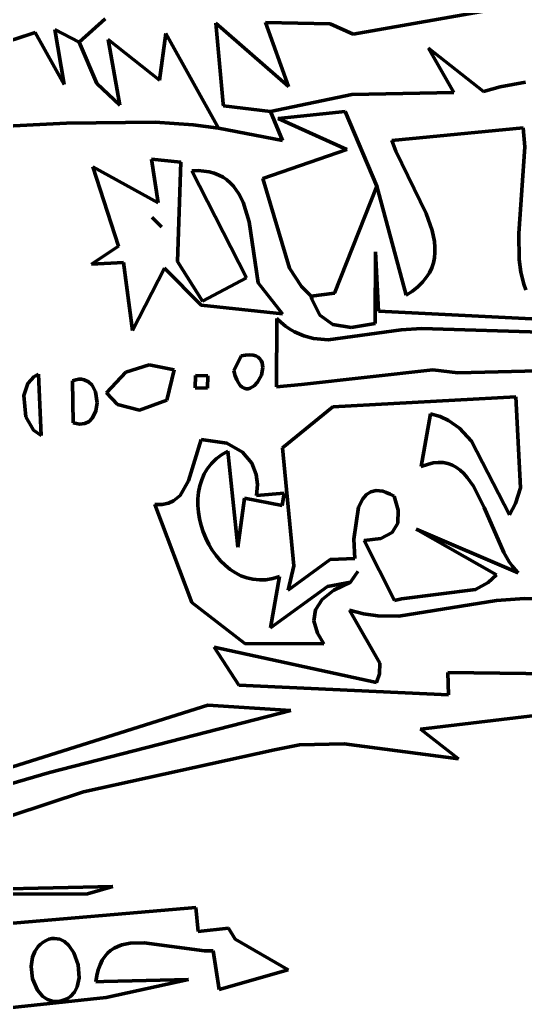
# Model space of a CAD drawing. Header units: millimetres. Extents: x 0 to 10.4, y 0 to 8.2.
# Drawn here: x 7.575 to 7.936, y 4.337 to 5.044 of the extents above; entities that cross this region are included whole.
import ezdxf

# ---------------------------------------------------------------- set-up
doc = ezdxf.new("R2010")
doc.units = ezdxf.units.MM
for name, color, linetype, lineweight in [('color#000000ff', 7, 'CONTINUOUS', 100), ('color#929292ff', 7, 'CONTINUOUS', 100), ('color#ffffffff', 7, 'CONTINUOUS', 100)]:
    doc.layers.add(name, color=color, linetype=linetype, lineweight=lineweight)

msp = doc.modelspace()

# ---------------------------------------------------------------- linework, layer by layer
at = {"layer": 'color#000000ff'}
for p, q in [((7.63608, 5.04495), (7.61754, 5.02831)), ((7.58632, 5.03517), (7.51159, 5.01068)), ((7.60695, 4.99799), (7.58632, 5.03517)), ((7.61754, 5.02831), (7.60027, 5.03735)), ((7.60027, 5.03735), (7.60695, 4.99799)), ((7.88504, 4.99221), (7.86697, 5.02402)), ((7.86697, 5.02402), (7.90611, 4.993)), ((7.91809, 4.99627), (7.93619, 4.99957)), ((7.75411, 4.97868), (7.81218, 4.99087)), ((7.81218, 4.99087), (7.88504, 4.99221)), ((7.90611, 4.993), (7.91809, 4.99627)), ((7.76273, 4.95808), (7.75411, 4.97868)), ((7.80743, 4.97866), (7.75961, 4.97366)), ((7.82997, 4.92548), (7.80743, 4.97866)), ((7.45475, 4.9627), (7.60858, 4.97042)), ((7.60858, 4.97042), (7.67187, 4.97116)), ((7.67187, 4.97116), (7.69898, 4.9692)), ((7.69898, 4.9692), (7.71705, 4.96685)), ((7.75961, 4.97366), (7.80864, 4.95157)), ((7.71705, 4.96685), (7.76273, 4.95808)), ((7.93445, 4.96713), (7.84086, 4.95807)), ((7.93572, 4.95362), (7.93445, 4.96713)), ((7.84086, 4.95807), (7.84362, 4.95048)), ((7.80864, 4.95157), (7.74875, 4.931)), ((7.84362, 4.95048), (7.86521, 4.90593)), ((7.93133, 4.89158), (7.93572, 4.95362)), ((7.69017, 4.94249), (7.66919, 4.94474)), ((7.66919, 4.94474), (7.67392, 4.91356)), ((7.68788, 4.87163), (7.69017, 4.94249)), ((7.62744, 4.93932), (7.64578, 4.88255)), ((7.67392, 4.91356), (7.62744, 4.93932)), ((7.70252, 4.93655), (7.69803, 4.93646)), ((7.69803, 4.93646), (7.737, 4.86011)), ((7.70667, 4.93627), (7.70252, 4.93655)), ((7.71052, 4.93563), (7.70667, 4.93627)), ((7.71406, 4.93466), (7.71052, 4.93563)), ((7.71732, 4.93337), (7.71406, 4.93466)), ((7.7203, 4.93178), (7.71732, 4.93337)), ((7.72302, 4.92992), (7.7203, 4.93178)), ((7.7255, 4.9278), (7.72302, 4.92992)), ((7.72775, 4.92543), (7.7255, 4.9278)), ((7.74875, 4.931), (7.76781, 4.86694)), ((7.7316, 4.92005), (7.72775, 4.92543)), ((7.7347, 4.91394), (7.7316, 4.92005)), ((7.85106, 4.84768), (7.82997, 4.92548)), ((7.73905, 4.90009), (7.7347, 4.91394)), ((7.86521, 4.90593), (7.8695, 4.89377)), ((7.66982, 4.90302), (7.67642, 4.89645)), ((7.6737, 4.89916), (7.66982, 4.90302)), ((7.67642, 4.89645), (7.6737, 4.89916)), ((7.74535, 4.85655), (7.73905, 4.90009)), ((7.8695, 4.89377), (7.87115, 4.88585)), ((7.93156, 4.87305), (7.93133, 4.89158)), ((7.87115, 4.88585), (7.87151, 4.88196)), ((7.64578, 4.88255), (7.62645, 4.86977)), ((7.82882, 4.82742), (7.829, 4.87853)), ((7.829, 4.87853), (7.83128, 4.83628)), ((7.87154, 4.87814), (7.87118, 4.87439)), ((7.87151, 4.88196), (7.87154, 4.87814)), ((7.62645, 4.86977), (7.64936, 4.87095)), ((7.64936, 4.87095), (7.65558, 4.82246)), ((7.70566, 4.8434), (7.68788, 4.87163)), ((7.87042, 4.87071), (7.86922, 4.86712)), ((7.87118, 4.87439), (7.87042, 4.87071)), ((7.93276, 4.86417), (7.93156, 4.87305)), ((7.65558, 4.82246), (7.67843, 4.86697)), ((7.67843, 4.86697), (7.70476, 4.84064)), ((7.76781, 4.86694), (7.77631, 4.8538)), ((7.86755, 4.86361), (7.86538, 4.8602)), ((7.86922, 4.86712), (7.86755, 4.86361)), ((7.93491, 4.85563), (7.93276, 4.86417)), ((7.737, 4.86011), (7.70566, 4.8434)), ((7.76277, 4.83438), (7.74535, 4.85655)), ((7.86267, 4.8569), (7.8594, 4.85371)), ((7.86538, 4.8602), (7.86267, 4.8569)), ((7.9364, 4.85151), (7.93491, 4.85563)), ((7.77631, 4.8538), (7.78321, 4.84691)), ((7.85554, 4.85063), (7.85106, 4.84768)), ((7.8594, 4.85371), (7.85554, 4.85063)), ((7.78321, 4.84691), (7.7837, 4.84489)), ((7.7837, 4.84489), (7.78927, 4.83345)), ((7.70476, 4.84064), (7.76277, 4.83438)), ((7.83128, 4.83628), (8.03572, 4.82606)), ((7.75878, 4.83107), (7.75839, 4.78233)), ((7.76181, 4.82814), (7.75878, 4.83107)), ((7.76491, 4.82558), (7.76181, 4.82814)), ((7.78927, 4.83345), (7.79865, 4.82672)), ((7.81183, 4.82471), (7.82882, 4.82742)), ((7.76808, 4.82337), (7.76491, 4.82558)), ((7.77131, 4.82147), (7.76808, 4.82337)), ((7.77794, 4.81858), (7.77131, 4.82147)), ((7.84733, 4.82298), (7.79538, 4.8157)), ((7.79865, 4.82672), (7.81183, 4.82471)), ((7.86201, 4.824), (7.84733, 4.82298)), ((7.98884, 4.81987), (7.86201, 4.824)), ((7.78479, 4.81676), (7.77794, 4.81858)), ((7.79538, 4.8157), (7.78479, 4.81676)), ((7.73316, 4.80442), (7.72801, 4.79372)), ((7.73643, 4.80497), (7.73316, 4.80442)), ((7.73927, 4.80511), (7.73643, 4.80497)), ((7.74169, 4.80487), (7.73927, 4.80511)), ((7.74372, 4.80431), (7.74169, 4.80487)), ((7.74537, 4.80345), (7.74372, 4.80431)), ((7.74666, 4.80234), (7.74537, 4.80345)), ((7.74763, 4.80101), (7.74666, 4.80234)), ((7.74829, 4.7995), (7.74763, 4.80101)), ((7.74876, 4.7961), (7.74829, 4.7995)), ((7.65088, 4.79268), (7.6372, 4.77795)), ((7.66763, 4.79788), (7.65088, 4.79268)), ((7.68532, 4.79441), (7.66763, 4.79788)), ((7.68026, 4.77265), (7.68532, 4.79441)), ((7.72801, 4.79372), (7.72897, 4.79021)), ((7.74767, 4.7906), (7.74876, 4.7961)), ((7.77628, 4.78392), (7.86994, 4.79446)), ((7.86994, 4.79446), (7.88795, 4.79219)), ((7.88795, 4.79219), (7.99671, 4.79495)), ((7.58558, 4.78963), (7.58105, 4.78454)), ((7.58861, 4.79135), (7.58558, 4.78963)), ((7.5906, 4.74742), (7.58861, 4.79135)), ((7.61519, 4.78732), (7.61287, 4.7866)), ((7.61287, 4.7866), (7.6134, 4.75666)), ((7.61734, 4.78766), (7.61519, 4.78732)), ((7.61934, 4.78766), (7.61734, 4.78766)), ((7.62117, 4.78734), (7.61934, 4.78766)), ((7.62433, 4.78587), (7.62117, 4.78734)), ((7.62684, 4.78346), (7.62433, 4.78587)), ((7.70076, 4.79037), (7.70052, 4.78147)), ((7.70949, 4.79016), (7.70076, 4.79037)), ((7.70926, 4.78128), (7.70949, 4.79016)), ((7.72897, 4.79021), (7.73006, 4.78732)), ((7.73006, 4.78732), (7.73127, 4.78501)), ((7.73127, 4.78501), (7.73257, 4.78325)), ((7.74247, 4.78291), (7.74493, 4.78553)), ((7.74493, 4.78553), (7.74767, 4.7906)), ((7.58105, 4.78454), (7.57817, 4.77601)), ((7.62938, 4.77858), (7.62684, 4.78346)), ((7.63045, 4.77082), (7.62938, 4.77858)), ((7.6372, 4.77795), (7.64502, 4.76966)), ((7.70052, 4.78147), (7.70926, 4.78128)), ((7.73257, 4.78325), (7.73394, 4.78199)), ((7.73394, 4.78199), (7.73536, 4.78119)), ((7.73536, 4.78119), (7.73681, 4.78083)), ((7.73681, 4.78083), (7.73826, 4.78086)), ((7.73826, 4.78086), (7.73971, 4.78124)), ((7.73971, 4.78124), (7.74247, 4.78291)), ((7.75839, 4.78233), (7.77628, 4.78392)), ((7.57817, 4.77601), (7.57954, 4.76085)), ((7.62953, 4.76504), (7.63045, 4.77082)), ((7.66062, 4.76564), (7.68026, 4.77265)), ((7.92922, 4.77517), (7.79855, 4.76801)), ((7.93262, 4.71016), (7.92922, 4.77517)), ((7.62712, 4.76009), (7.62953, 4.76504)), ((7.64502, 4.76966), (7.66062, 4.76564)), ((7.79855, 4.76801), (7.7628, 4.73884)), ((7.57954, 4.76085), (7.58501, 4.75139)), ((7.6134, 4.75666), (7.6157, 4.75599)), ((7.62159, 4.75609), (7.62468, 4.75763)), ((7.62468, 4.75763), (7.62712, 4.76009)), ((7.8618, 4.72533), (7.86848, 4.76301)), ((7.86848, 4.76301), (7.87516, 4.76098)), ((7.87516, 4.76098), (7.88116, 4.75818)), ((7.88116, 4.75818), (7.88903, 4.75272)), ((7.58501, 4.75139), (7.5906, 4.74742)), ((7.6157, 4.75599), (7.61783, 4.7557)), ((7.61783, 4.7557), (7.61979, 4.75574)), ((7.61979, 4.75574), (7.62159, 4.75609)), ((7.88903, 4.75272), (7.89775, 4.74352)), ((7.70467, 4.74471), (7.69572, 4.71511)), ((7.7231, 4.742), (7.70467, 4.74471)), ((7.89775, 4.74352), (7.92474, 4.69099)), ((7.71922, 4.73384), (7.72363, 4.73636)), ((7.73429, 4.7357), (7.7231, 4.742)), ((7.72363, 4.73636), (7.73093, 4.66778)), ((7.74095, 4.72774), (7.73429, 4.7357)), ((7.7628, 4.73884), (7.77082, 4.65461)), ((7.71204, 4.72762), (7.71536, 4.73092)), ((7.71536, 4.73092), (7.71922, 4.73384)), ((7.87396, 4.72834), (7.87017, 4.72794)), ((7.87751, 4.72818), (7.87396, 4.72834)), ((7.88084, 4.72751), (7.87751, 4.72818)), ((7.70693, 4.72008), (7.70923, 4.72399)), ((7.70923, 4.72399), (7.71204, 4.72762)), ((7.74405, 4.71966), (7.74095, 4.72774)), ((7.86612, 4.72695), (7.8618, 4.72533)), ((7.87017, 4.72794), (7.86612, 4.72695)), ((7.88396, 4.72635), (7.88084, 4.72751)), ((7.88688, 4.72474), (7.88396, 4.72635)), ((7.88962, 4.72272), (7.88688, 4.72474)), ((7.89219, 4.72033), (7.88962, 4.72272)), ((7.69572, 4.71511), (7.6896, 4.70465)), ((7.70377, 4.71156), (7.70511, 4.71592)), ((7.70511, 4.71592), (7.70693, 4.72008)), ((7.74485, 4.71261), (7.74405, 4.71966)), ((7.89461, 4.7176), (7.89219, 4.72033)), ((7.89905, 4.71126), (7.89461, 4.7176)), ((7.70242, 4.70238), (7.70287, 4.70703)), ((7.70287, 4.70703), (7.70377, 4.71156)), ((7.74418, 4.70474), (7.74485, 4.71261)), ((7.82263, 4.70533), (7.82585, 4.70734)), ((7.82585, 4.70734), (7.8277, 4.70792)), ((7.8277, 4.70792), (7.82971, 4.70819)), ((7.82971, 4.70819), (7.8319, 4.70813)), ((7.8319, 4.70813), (7.83426, 4.70771)), ((7.83426, 4.70771), (7.83681, 4.70692)), ((7.83681, 4.70692), (7.83955, 4.70574)), ((7.90674, 4.69612), (7.89905, 4.71126)), ((7.9291, 4.69899), (7.93262, 4.71016)), ((7.68504, 4.70098), (7.68127, 4.69931)), ((7.6896, 4.70465), (7.68504, 4.70098)), ((7.70238, 4.69765), (7.70242, 4.70238)), ((7.73093, 4.66778), (7.73571, 4.7027)), ((7.73571, 4.7027), (7.76239, 4.69759)), ((7.76403, 4.70644), (7.74418, 4.70474)), ((7.76239, 4.69759), (7.76403, 4.70644)), ((7.81703, 4.69639), (7.82, 4.70234)), ((7.82, 4.70234), (7.82263, 4.70533)), ((7.83955, 4.70574), (7.84249, 4.70413)), ((7.84249, 4.70413), (7.84534, 4.69435)), ((7.67682, 4.69835), (7.67162, 4.69818)), ((7.67162, 4.69818), (7.698, 4.62825)), ((7.68127, 4.69931), (7.67682, 4.69835)), ((7.70276, 4.69288), (7.70238, 4.69765)), ((7.70352, 4.68811), (7.70276, 4.69288)), ((7.81366, 4.67349), (7.81703, 4.69639)), ((7.84534, 4.69435), (7.84516, 4.685)), ((7.92065, 4.66407), (7.90674, 4.69612)), ((7.92474, 4.69099), (7.9291, 4.69899)), ((7.70466, 4.68338), (7.70352, 4.68811)), ((7.70615, 4.67874), (7.70466, 4.68338)), ((7.70799, 4.67422), (7.70615, 4.67874)), ((7.84516, 4.685), (7.84105, 4.67826)), ((7.91536, 4.64806), (7.85805, 4.68078)), ((7.85805, 4.68078), (7.93104, 4.64952)), ((7.71016, 4.66986), (7.70799, 4.67422)), ((7.81429, 4.65986), (7.81366, 4.67349)), ((7.83302, 4.67412), (7.82106, 4.67259)), ((7.82106, 4.67259), (7.84275, 4.62981)), ((7.84105, 4.67826), (7.83302, 4.67412)), ((7.71263, 4.66571), (7.71016, 4.66986)), ((7.7154, 4.66181), (7.71263, 4.66571)), ((7.71845, 4.6582), (7.7154, 4.66181)), ((7.72175, 4.65492), (7.71845, 4.6582)), ((7.76686, 4.63721), (7.79683, 4.65912)), ((7.79683, 4.65912), (7.81429, 4.65986)), ((7.9245, 4.65739), (7.92065, 4.66407)), ((7.92657, 4.65444), (7.9245, 4.65739)), ((7.72531, 4.65201), (7.72175, 4.65492)), ((7.7291, 4.64951), (7.72531, 4.65201)), ((7.77082, 4.65461), (7.76686, 4.63721)), ((7.81646, 4.6505), (7.81131, 4.64289)), ((7.81324, 4.64574), (7.81646, 4.6505)), ((7.92874, 4.6518), (7.92657, 4.65444)), ((7.93104, 4.64952), (7.92874, 4.6518)), ((7.73309, 4.64747), (7.7291, 4.64951)), ((7.73729, 4.64592), (7.73309, 4.64747)), ((7.74167, 4.6449), (7.73729, 4.64592)), ((7.74622, 4.64447), (7.74167, 4.6449)), ((7.75091, 4.64465), (7.74622, 4.64447)), ((7.75574, 4.64548), (7.75091, 4.64465)), ((7.75413, 4.61019), (7.76069, 4.64702)), ((7.76069, 4.64702), (7.75574, 4.64548)), ((7.81131, 4.64289), (7.81324, 4.64574)), ((7.90941, 4.64262), (7.91536, 4.64806)), ((7.79476, 4.63974), (7.75413, 4.61019)), ((7.79094, 4.63054), (7.7993, 4.63709)), ((7.81131, 4.64289), (7.79476, 4.63974)), ((7.7993, 4.63709), (7.81131, 4.64289)), ((7.84772, 4.63091), (7.90038, 4.63773)), ((7.90038, 4.63773), (7.90941, 4.64262)), ((7.78622, 4.62324), (7.79094, 4.63054)), ((7.84275, 4.62981), (7.84772, 4.63091)), ((7.91538, 4.62969), (7.84574, 4.61868)), ((7.93539, 4.63126), (7.91538, 4.62969)), ((7.94545, 4.63094), (7.93539, 4.63126)), ((7.698, 4.62825), (7.73597, 4.59905)), ((7.78514, 4.61519), (7.78622, 4.62324)), ((7.82067, 4.6203), (7.81056, 4.62279)), ((7.81056, 4.62279), (7.81256, 4.61958)), ((7.7877, 4.60638), (7.78514, 4.61519)), ((7.81256, 4.61958), (7.8322, 4.58514)), ((7.83072, 4.61895), (7.82067, 4.6203)), ((7.84574, 4.61868), (7.83072, 4.61895)), ((7.79236, 4.5988), (7.7877, 4.60638)), ((7.82979, 4.57124), (7.71409, 4.59648)), ((7.71409, 4.59648), (7.73154, 4.56939)), ((7.73597, 4.59905), (7.79236, 4.5988)), ((7.8322, 4.58514), (7.83189, 4.57736)), ((7.83189, 4.57736), (7.82979, 4.57124)), ((7.88114, 4.56238), (7.88065, 4.57839)), ((7.88065, 4.57839), (8.02921, 4.57632)), ((7.73154, 4.56939), (7.88114, 4.56238)), ((7.70957, 4.55517), (7.5414, 4.50211)), ((7.76863, 4.55126), (7.70957, 4.55517)), ((7.98418, 4.55258), (7.86117, 4.53791)), ((7.59637, 4.50708), (7.76863, 4.55126)), ((7.86117, 4.53791), (7.88829, 4.5169)), ((7.75697, 4.52329), (7.62077, 4.49332)), ((7.77499, 4.52683), (7.75697, 4.52329)), ((7.80667, 4.52741), (7.77499, 4.52683)), ((7.88829, 4.5169), (7.80667, 4.52741)), ((7.54201, 4.49107), (7.59637, 4.50708)), ((7.62077, 4.49332), (7.56949, 4.4763)), ((7.52276, 4.42297), (7.64161, 4.42566)), ((7.64161, 4.42566), (7.62365, 4.4205)), ((7.62365, 4.4205), (7.53389, 4.42017)), ((7.54146, 4.39717), (7.7008, 4.41082)), ((7.7008, 4.41082), (7.70256, 4.39365)), ((7.70256, 4.39365), (7.7242, 4.39606)), ((7.7242, 4.39606), (7.72888, 4.38811)), ((7.5883, 4.38282), (7.5859, 4.37926)), ((7.58981, 4.38439), (7.5883, 4.38282)), ((7.59194, 4.38601), (7.58981, 4.38439)), ((7.59403, 4.38723), (7.59194, 4.38601)), ((7.59608, 4.38807), (7.59403, 4.38723)), ((7.59808, 4.38855), (7.59608, 4.38807)), ((7.60003, 4.3887), (7.59808, 4.38855)), ((7.60373, 4.38807), (7.60003, 4.3887)), ((7.60712, 4.38635), (7.60373, 4.38807)), ((7.61014, 4.38372), (7.60712, 4.38635)), ((7.61386, 4.37843), (7.61014, 4.38372)), ((7.64517, 4.38296), (7.64255, 4.38166)), ((7.64798, 4.38396), (7.64517, 4.38296)), ((7.65404, 4.38519), (7.64798, 4.38396)), ((7.66404, 4.38543), (7.65404, 4.38519)), ((7.70696, 4.37974), (7.66404, 4.38543)), ((7.72888, 4.38811), (7.76687, 4.36616)), ((7.5843, 4.37523), (7.5833, 4.36868)), ((7.5859, 4.37926), (7.5843, 4.37523)), ((7.61701, 4.36978), (7.61386, 4.37843)), ((7.63585, 4.37576), (7.63407, 4.37305)), ((7.63787, 4.37809), (7.63585, 4.37576)), ((7.6401, 4.38005), (7.63787, 4.37809)), ((7.64255, 4.38166), (7.6401, 4.38005)), ((7.71333, 4.3797), (7.70696, 4.37974)), ((7.71747, 4.35215), (7.71333, 4.3797)), ((7.5833, 4.36868), (7.58436, 4.35978)), ((7.61768, 4.36057), (7.61701, 4.36978)), ((7.63254, 4.36992), (7.63127, 4.36634)), ((7.63407, 4.37305), (7.63254, 4.36992)), ((7.61628, 4.35411), (7.61768, 4.36057)), ((7.63029, 4.36231), (7.62961, 4.35778)), ((7.63127, 4.36634), (7.63029, 4.36231)), ((7.76687, 4.36616), (7.71747, 4.35215)), ((7.58436, 4.35978), (7.58782, 4.35182)), ((7.61433, 4.35035), (7.61628, 4.35411)), ((7.62961, 4.35778), (7.63523, 4.35791)), ((7.63523, 4.35791), (7.69573, 4.35928)), ((7.69573, 4.35928), (7.637, 4.34661)), ((7.637, 4.34661), (7.55284, 4.33744)), ((7.58782, 4.35182), (7.59179, 4.3472)), ((7.59179, 4.3472), (7.59501, 4.34505)), ((7.60919, 4.34581), (7.61151, 4.34722)), ((7.61151, 4.34722), (7.61433, 4.35035)), ((7.59501, 4.34505), (7.59863, 4.34383)), ((7.59863, 4.34383), (7.60262, 4.34368)), ((7.60262, 4.34368), (7.60474, 4.34405)), ((7.60474, 4.34405), (7.60693, 4.34476)), ((7.60693, 4.34476), (7.60919, 4.34581))]:
    msp.add_line(p, q, dxfattribs=at)
at = {"layer": 'color#929292ff'}
for p, q in [((7.91744, 5.05232), (7.81307, 5.03401)), ((7.61754, 5.02831), (7.63608, 5.04495)), ((7.76697, 4.99659), (7.71506, 5.04175)), ((7.71506, 5.04175), (7.72051, 4.98428)), ((7.79682, 5.04134), (7.75061, 5.04218)), ((7.75061, 5.04218), (7.76697, 4.99659)), ((7.81307, 5.03401), (7.79682, 5.04134)), ((7.67948, 5.0345), (7.6749, 5.00114)), ((7.71705, 4.96685), (7.67948, 5.0345)), ((7.63028, 4.99877), (7.61754, 5.02831)), ((7.6749, 5.00114), (7.63843, 5.03022)), ((7.63843, 5.03022), (7.64656, 4.98322)), ((7.64656, 4.98322), (7.63028, 4.99877)), ((7.72051, 4.98428), (7.72066, 4.9827)), ((7.72066, 4.9827), (7.75411, 4.97868)), ((7.75411, 4.97868), (7.76273, 4.95808)), ((7.75961, 4.97366), (7.80743, 4.97866)), ((7.80743, 4.97866), (7.82997, 4.92548)), ((7.80864, 4.95157), (7.75961, 4.97366)), ((7.76273, 4.95808), (7.71705, 4.96685)), ((7.74875, 4.931), (7.80864, 4.95157)), ((7.76781, 4.86694), (7.74875, 4.931)), ((7.82997, 4.92548), (7.7998, 4.84901)), ((7.77631, 4.8538), (7.76781, 4.86694)), ((7.78321, 4.84691), (7.77631, 4.8538)), ((7.7998, 4.84901), (7.78321, 4.84691)), ((7.72801, 4.79372), (7.73316, 4.80442)), ((7.73316, 4.80442), (7.73643, 4.80497)), ((7.73643, 4.80497), (7.73927, 4.80511)), ((7.73927, 4.80511), (7.74169, 4.80487)), ((7.74169, 4.80487), (7.74372, 4.80431)), ((7.74372, 4.80431), (7.74537, 4.80345)), ((7.74537, 4.80345), (7.74666, 4.80234)), ((7.74666, 4.80234), (7.74763, 4.80101)), ((7.74763, 4.80101), (7.74829, 4.7995)), ((7.74829, 4.7995), (7.74876, 4.7961)), ((7.72897, 4.79021), (7.72801, 4.79372)), ((7.74876, 4.7961), (7.74767, 4.7906)), ((7.73006, 4.78732), (7.72897, 4.79021)), ((7.73127, 4.78501), (7.73006, 4.78732)), ((7.73257, 4.78325), (7.73127, 4.78501)), ((7.74493, 4.78553), (7.74247, 4.78291)), ((7.74767, 4.7906), (7.74493, 4.78553)), ((7.73394, 4.78199), (7.73257, 4.78325)), ((7.73536, 4.78119), (7.73394, 4.78199)), ((7.73681, 4.78083), (7.73536, 4.78119)), ((7.73826, 4.78086), (7.73681, 4.78083)), ((7.73971, 4.78124), (7.73826, 4.78086)), ((7.74247, 4.78291), (7.73971, 4.78124))]:
    msp.add_line(p, q, dxfattribs=at)
at = {"layer": 'color#ffffffff'}
for p, q in [((7.81307, 5.03401), (7.91744, 5.05232)), ((7.72051, 4.98428), (7.71506, 5.04175)), ((7.71506, 5.04175), (7.76697, 4.99659)), ((7.76697, 4.99659), (7.75061, 5.04218)), ((7.75061, 5.04218), (7.79682, 5.04134)), ((7.79682, 5.04134), (7.81307, 5.03401)), ((7.51159, 5.01068), (7.58632, 5.03517)), ((7.58632, 5.03517), (7.60695, 4.99799)), ((7.60695, 4.99799), (7.60027, 5.03735)), ((7.60027, 5.03735), (7.61754, 5.02831)), ((7.6749, 5.00114), (7.67948, 5.0345)), ((7.67948, 5.0345), (7.71705, 4.96685)), ((7.61754, 5.02831), (7.63028, 4.99877)), ((7.64656, 4.98322), (7.63843, 5.03022)), ((7.63843, 5.03022), (7.6749, 5.00114)), ((7.90611, 4.993), (7.86697, 5.02402)), ((7.86697, 5.02402), (7.88504, 4.99221)), ((7.63028, 4.99877), (7.64656, 4.98322)), ((7.93619, 4.99957), (7.91809, 4.99627)), ((7.81218, 4.99087), (7.75411, 4.97868)), ((7.88504, 4.99221), (7.81218, 4.99087)), ((7.91809, 4.99627), (7.90611, 4.993)), ((7.72066, 4.9827), (7.72051, 4.98428)), ((7.75411, 4.97868), (7.72066, 4.9827)), ((7.60858, 4.97042), (7.45475, 4.9627)), ((7.67187, 4.97116), (7.60858, 4.97042)), ((7.69898, 4.9692), (7.67187, 4.97116)), ((7.71705, 4.96685), (7.69898, 4.9692)), ((7.84086, 4.95807), (7.93445, 4.96713)), ((7.93445, 4.96713), (7.93572, 4.95362)), ((7.84362, 4.95048), (7.84086, 4.95807)), ((7.86521, 4.90593), (7.84362, 4.95048)), ((7.93572, 4.95362), (7.93133, 4.89158)), ((7.67392, 4.91356), (7.66919, 4.94474)), ((7.66919, 4.94474), (7.69017, 4.94249)), ((7.69017, 4.94249), (7.68788, 4.87163)), ((7.62744, 4.93932), (7.67392, 4.91356)), ((7.64578, 4.88255), (7.62744, 4.93932)), ((7.69803, 4.93646), (7.70252, 4.93655)), ((7.737, 4.86011), (7.69803, 4.93646)), ((7.70252, 4.93655), (7.70667, 4.93627)), ((7.70667, 4.93627), (7.71052, 4.93563)), ((7.71052, 4.93563), (7.71406, 4.93466)), ((7.71406, 4.93466), (7.71732, 4.93337)), ((7.71732, 4.93337), (7.7203, 4.93178)), ((7.7203, 4.93178), (7.72302, 4.92992)), ((7.72302, 4.92992), (7.7255, 4.9278)), ((7.7255, 4.9278), (7.72775, 4.92543)), ((7.72775, 4.92543), (7.7316, 4.92005)), ((7.7316, 4.92005), (7.7347, 4.91394)), ((7.7998, 4.84901), (7.82997, 4.92548)), ((7.82997, 4.92548), (7.85106, 4.84768)), ((7.7347, 4.91394), (7.73905, 4.90009)), ((7.8695, 4.89377), (7.86521, 4.90593)), ((7.66982, 4.90302), (7.6737, 4.89916)), ((7.67642, 4.89645), (7.66982, 4.90302)), ((7.6737, 4.89916), (7.67642, 4.89645)), ((7.73905, 4.90009), (7.74535, 4.85655)), ((7.87115, 4.88585), (7.8695, 4.89377)), ((7.93133, 4.89158), (7.93156, 4.87305)), ((7.87151, 4.88196), (7.87115, 4.88585)), ((7.62645, 4.86977), (7.64578, 4.88255)), ((7.829, 4.87853), (7.82882, 4.82742)), ((7.83128, 4.83628), (7.829, 4.87853)), ((7.87118, 4.87439), (7.87154, 4.87814)), ((7.87154, 4.87814), (7.87151, 4.88196)), ((7.64936, 4.87095), (7.62645, 4.86977)), ((7.65558, 4.82246), (7.64936, 4.87095)), ((7.68788, 4.87163), (7.70566, 4.8434)), ((7.86922, 4.86712), (7.87042, 4.87071)), ((7.87042, 4.87071), (7.87118, 4.87439)), ((7.93156, 4.87305), (7.93276, 4.86417)), ((7.67843, 4.86697), (7.65558, 4.82246)), ((7.70476, 4.84064), (7.67843, 4.86697)), ((7.86538, 4.8602), (7.86755, 4.86361)), ((7.86755, 4.86361), (7.86922, 4.86712)), ((7.93276, 4.86417), (7.93491, 4.85563)), ((7.70566, 4.8434), (7.737, 4.86011)), ((7.74535, 4.85655), (7.76277, 4.83438)), ((7.8594, 4.85371), (7.86267, 4.8569)), ((7.86267, 4.8569), (7.86538, 4.8602)), ((7.93491, 4.85563), (7.9364, 4.85151)), ((7.78321, 4.84691), (7.7998, 4.84901)), ((7.85106, 4.84768), (7.85554, 4.85063)), ((7.85554, 4.85063), (7.8594, 4.85371)), ((7.7837, 4.84489), (7.78321, 4.84691)), ((7.78927, 4.83345), (7.7837, 4.84489)), ((7.76277, 4.83438), (7.70476, 4.84064)), ((8.03572, 4.82606), (7.83128, 4.83628)), ((7.75839, 4.78233), (7.75878, 4.83107)), ((7.75878, 4.83107), (7.76181, 4.82814)), ((7.76181, 4.82814), (7.76491, 4.82558)), ((7.79865, 4.82672), (7.78927, 4.83345)), ((7.82882, 4.82742), (7.81183, 4.82471)), ((7.76491, 4.82558), (7.76808, 4.82337)), ((7.76808, 4.82337), (7.77131, 4.82147)), ((7.77131, 4.82147), (7.77794, 4.81858)), ((7.79538, 4.8157), (7.84733, 4.82298)), ((7.81183, 4.82471), (7.79865, 4.82672)), ((7.84733, 4.82298), (7.86201, 4.824)), ((7.86201, 4.824), (7.98884, 4.81987)), ((7.77794, 4.81858), (7.78479, 4.81676)), ((7.78479, 4.81676), (7.79538, 4.8157)), ((7.6372, 4.77795), (7.65088, 4.79268)), ((7.65088, 4.79268), (7.66763, 4.79788)), ((7.66763, 4.79788), (7.68532, 4.79441)), ((7.68532, 4.79441), (7.68026, 4.77265)), ((7.86994, 4.79446), (7.77628, 4.78392)), ((7.88795, 4.79219), (7.86994, 4.79446)), ((7.99671, 4.79495), (7.88795, 4.79219)), ((7.58105, 4.78454), (7.58558, 4.78963)), ((7.58558, 4.78963), (7.58861, 4.79135)), ((7.58861, 4.79135), (7.5906, 4.74742)), ((7.61287, 4.7866), (7.61519, 4.78732)), ((7.6134, 4.75666), (7.61287, 4.7866)), ((7.61519, 4.78732), (7.61734, 4.78766)), ((7.61734, 4.78766), (7.61934, 4.78766)), ((7.61934, 4.78766), (7.62117, 4.78734)), ((7.62117, 4.78734), (7.62433, 4.78587)), ((7.62433, 4.78587), (7.62684, 4.78346)), ((7.70052, 4.78147), (7.70076, 4.79037)), ((7.70076, 4.79037), (7.70949, 4.79016)), ((7.70949, 4.79016), (7.70926, 4.78128)), ((7.57817, 4.77601), (7.58105, 4.78454)), ((7.62684, 4.78346), (7.62938, 4.77858)), ((7.62938, 4.77858), (7.63045, 4.77082)), ((7.64502, 4.76966), (7.6372, 4.77795)), ((7.70926, 4.78128), (7.70052, 4.78147)), ((7.77628, 4.78392), (7.75839, 4.78233)), ((7.57954, 4.76085), (7.57817, 4.77601)), ((7.63045, 4.77082), (7.62953, 4.76504)), ((7.68026, 4.77265), (7.66062, 4.76564)), ((7.79855, 4.76801), (7.92922, 4.77517)), ((7.92922, 4.77517), (7.93262, 4.71016)), ((7.62953, 4.76504), (7.62712, 4.76009)), ((7.66062, 4.76564), (7.64502, 4.76966)), ((7.7628, 4.73884), (7.79855, 4.76801)), ((7.58501, 4.75139), (7.57954, 4.76085)), ((7.6157, 4.75599), (7.6134, 4.75666)), ((7.62468, 4.75763), (7.62159, 4.75609)), ((7.62712, 4.76009), (7.62468, 4.75763)), ((7.86848, 4.76301), (7.8618, 4.72533)), ((7.87516, 4.76098), (7.86848, 4.76301)), ((7.88116, 4.75818), (7.87516, 4.76098)), ((7.88903, 4.75272), (7.88116, 4.75818)), ((7.5906, 4.74742), (7.58501, 4.75139)), ((7.61783, 4.7557), (7.6157, 4.75599)), ((7.61979, 4.75574), (7.61783, 4.7557)), ((7.62159, 4.75609), (7.61979, 4.75574)), ((7.89775, 4.74352), (7.88903, 4.75272)), ((7.69572, 4.71511), (7.70467, 4.74471)), ((7.70467, 4.74471), (7.7231, 4.742)), ((7.92474, 4.69099), (7.89775, 4.74352)), ((7.72363, 4.73636), (7.71922, 4.73384)), ((7.7231, 4.742), (7.73429, 4.7357)), ((7.73093, 4.66778), (7.72363, 4.73636)), ((7.73429, 4.7357), (7.74095, 4.72774)), ((7.77082, 4.65461), (7.7628, 4.73884)), ((7.71536, 4.73092), (7.71204, 4.72762)), ((7.71922, 4.73384), (7.71536, 4.73092)), ((7.87017, 4.72794), (7.87396, 4.72834)), ((7.87396, 4.72834), (7.87751, 4.72818)), ((7.87751, 4.72818), (7.88084, 4.72751)), ((7.70923, 4.72399), (7.70693, 4.72008)), ((7.71204, 4.72762), (7.70923, 4.72399)), ((7.74095, 4.72774), (7.74405, 4.71966)), ((7.8618, 4.72533), (7.86612, 4.72695)), ((7.86612, 4.72695), (7.87017, 4.72794)), ((7.88084, 4.72751), (7.88396, 4.72635)), ((7.88396, 4.72635), (7.88688, 4.72474)), ((7.88688, 4.72474), (7.88962, 4.72272)), ((7.88962, 4.72272), (7.89219, 4.72033)), ((7.6896, 4.70465), (7.69572, 4.71511)), ((7.70511, 4.71592), (7.70377, 4.71156)), ((7.70693, 4.72008), (7.70511, 4.71592)), ((7.74405, 4.71966), (7.74485, 4.71261)), ((7.89219, 4.72033), (7.89461, 4.7176)), ((7.89461, 4.7176), (7.89905, 4.71126)), ((7.70287, 4.70703), (7.70242, 4.70238)), ((7.70377, 4.71156), (7.70287, 4.70703)), ((7.74485, 4.71261), (7.74418, 4.70474)), ((7.82585, 4.70734), (7.82263, 4.70533)), ((7.8277, 4.70792), (7.82585, 4.70734)), ((7.82971, 4.70819), (7.8277, 4.70792)), ((7.8319, 4.70813), (7.82971, 4.70819)), ((7.83426, 4.70771), (7.8319, 4.70813)), ((7.83681, 4.70692), (7.83426, 4.70771)), ((7.83955, 4.70574), (7.83681, 4.70692)), ((7.89905, 4.71126), (7.90674, 4.69612)), ((7.93262, 4.71016), (7.9291, 4.69899)), ((7.68127, 4.69931), (7.68504, 4.70098)), ((7.68504, 4.70098), (7.6896, 4.70465)), ((7.70242, 4.70238), (7.70238, 4.69765)), ((7.73571, 4.7027), (7.73093, 4.66778)), ((7.76239, 4.69759), (7.73571, 4.7027)), ((7.74418, 4.70474), (7.76403, 4.70644)), ((7.76403, 4.70644), (7.76239, 4.69759)), ((7.82, 4.70234), (7.81703, 4.69639)), ((7.82263, 4.70533), (7.82, 4.70234)), ((7.84249, 4.70413), (7.83955, 4.70574)), ((7.84534, 4.69435), (7.84249, 4.70413)), ((7.67162, 4.69818), (7.67682, 4.69835)), ((7.698, 4.62825), (7.67162, 4.69818)), ((7.67682, 4.69835), (7.68127, 4.69931)), ((7.70238, 4.69765), (7.70276, 4.69288)), ((7.70276, 4.69288), (7.70352, 4.68811)), ((7.81703, 4.69639), (7.81366, 4.67349)), ((7.84516, 4.685), (7.84534, 4.69435)), ((7.90674, 4.69612), (7.92065, 4.66407)), ((7.9291, 4.69899), (7.92474, 4.69099)), ((7.70352, 4.68811), (7.70466, 4.68338)), ((7.70466, 4.68338), (7.70615, 4.67874)), ((7.70615, 4.67874), (7.70799, 4.67422)), ((7.84105, 4.67826), (7.84516, 4.685)), ((7.93104, 4.64952), (7.85805, 4.68078)), ((7.85805, 4.68078), (7.91536, 4.64806)), ((7.70799, 4.67422), (7.71016, 4.66986)), ((7.81366, 4.67349), (7.81429, 4.65986)), ((7.82106, 4.67259), (7.83302, 4.67412)), ((7.84275, 4.62981), (7.82106, 4.67259)), ((7.83302, 4.67412), (7.84105, 4.67826)), ((7.71016, 4.66986), (7.71263, 4.66571)), ((7.71263, 4.66571), (7.7154, 4.66181)), ((7.7154, 4.66181), (7.71845, 4.6582)), ((7.71845, 4.6582), (7.72175, 4.65492)), ((7.79683, 4.65912), (7.76686, 4.63721)), ((7.81429, 4.65986), (7.79683, 4.65912)), ((7.92065, 4.66407), (7.9245, 4.65739)), ((7.9245, 4.65739), (7.92657, 4.65444)), ((7.72175, 4.65492), (7.72531, 4.65201)), ((7.72531, 4.65201), (7.7291, 4.64951)), ((7.76686, 4.63721), (7.77082, 4.65461)), ((7.81131, 4.64289), (7.81646, 4.6505)), ((7.81646, 4.6505), (7.81324, 4.64574)), ((7.92657, 4.65444), (7.92874, 4.6518)), ((7.92874, 4.6518), (7.93104, 4.64952)), ((7.7291, 4.64951), (7.73309, 4.64747)), ((7.73309, 4.64747), (7.73729, 4.64592)), ((7.73729, 4.64592), (7.74167, 4.6449)), ((7.74167, 4.6449), (7.74622, 4.64447)), ((7.74622, 4.64447), (7.75091, 4.64465)), ((7.75091, 4.64465), (7.75574, 4.64548)), ((7.76069, 4.64702), (7.75413, 4.61019)), ((7.75574, 4.64548), (7.76069, 4.64702)), ((7.81324, 4.64574), (7.81131, 4.64289)), ((7.91536, 4.64806), (7.90941, 4.64262)), ((7.75413, 4.61019), (7.79476, 4.63974)), ((7.7993, 4.63709), (7.79094, 4.63054)), ((7.79476, 4.63974), (7.81131, 4.64289)), ((7.81131, 4.64289), (7.7993, 4.63709)), ((7.90038, 4.63773), (7.84772, 4.63091)), ((7.90941, 4.64262), (7.90038, 4.63773)), ((7.79094, 4.63054), (7.78622, 4.62324)), ((7.84772, 4.63091), (7.84275, 4.62981)), ((7.84574, 4.61868), (7.91538, 4.62969)), ((7.91538, 4.62969), (7.93539, 4.63126)), ((7.93539, 4.63126), (7.94545, 4.63094)), ((7.73597, 4.59905), (7.698, 4.62825)), ((7.78622, 4.62324), (7.78514, 4.61519)), ((7.81256, 4.61958), (7.81056, 4.62279)), ((7.81056, 4.62279), (7.82067, 4.6203)), ((7.78514, 4.61519), (7.7877, 4.60638)), ((7.8322, 4.58514), (7.81256, 4.61958)), ((7.82067, 4.6203), (7.83072, 4.61895)), ((7.83072, 4.61895), (7.84574, 4.61868)), ((7.7877, 4.60638), (7.79236, 4.5988)), ((7.73154, 4.56939), (7.71409, 4.59648)), ((7.71409, 4.59648), (7.82979, 4.57124)), ((7.79236, 4.5988), (7.73597, 4.59905)), ((7.83189, 4.57736), (7.8322, 4.58514)), ((7.82979, 4.57124), (7.83189, 4.57736)), ((8.02921, 4.57632), (7.88065, 4.57839)), ((7.88065, 4.57839), (7.88114, 4.56238)), ((7.88114, 4.56238), (7.73154, 4.56939)), ((7.5414, 4.50211), (7.70957, 4.55517)), ((7.70957, 4.55517), (7.76863, 4.55126)), ((7.86117, 4.53791), (7.98418, 4.55258)), ((7.76863, 4.55126), (7.59637, 4.50708)), ((7.88829, 4.5169), (7.86117, 4.53791)), ((7.62077, 4.49332), (7.75697, 4.52329)), ((7.75697, 4.52329), (7.77499, 4.52683)), ((7.77499, 4.52683), (7.80667, 4.52741)), ((7.80667, 4.52741), (7.88829, 4.5169)), ((7.59637, 4.50708), (7.54201, 4.49107)), ((7.56949, 4.4763), (7.62077, 4.49332)), ((7.64161, 4.42566), (7.52276, 4.42297)), ((7.62365, 4.4205), (7.64161, 4.42566)), ((7.53389, 4.42017), (7.62365, 4.4205)), ((7.7008, 4.41082), (7.54146, 4.39717)), ((7.70256, 4.39365), (7.7008, 4.41082)), ((7.7242, 4.39606), (7.70256, 4.39365)), ((7.72888, 4.38811), (7.7242, 4.39606)), ((7.5859, 4.37926), (7.5883, 4.38282)), ((7.5883, 4.38282), (7.58981, 4.38439)), ((7.58981, 4.38439), (7.59194, 4.38601)), ((7.59194, 4.38601), (7.59403, 4.38723)), ((7.59403, 4.38723), (7.59608, 4.38807)), ((7.59608, 4.38807), (7.59808, 4.38855)), ((7.59808, 4.38855), (7.60003, 4.3887)), ((7.60003, 4.3887), (7.60373, 4.38807)), ((7.60373, 4.38807), (7.60712, 4.38635)), ((7.60712, 4.38635), (7.61014, 4.38372)), ((7.61014, 4.38372), (7.61386, 4.37843)), ((7.64255, 4.38166), (7.64517, 4.38296)), ((7.64517, 4.38296), (7.64798, 4.38396)), ((7.64798, 4.38396), (7.65404, 4.38519)), ((7.65404, 4.38519), (7.66404, 4.38543)), ((7.66404, 4.38543), (7.70696, 4.37974)), ((7.76687, 4.36616), (7.72888, 4.38811)), ((7.5833, 4.36868), (7.5843, 4.37523)), ((7.5843, 4.37523), (7.5859, 4.37926)), ((7.61386, 4.37843), (7.61701, 4.36978)), ((7.63407, 4.37305), (7.63585, 4.37576)), ((7.63585, 4.37576), (7.63787, 4.37809)), ((7.63787, 4.37809), (7.6401, 4.38005)), ((7.6401, 4.38005), (7.64255, 4.38166)), ((7.70696, 4.37974), (7.71333, 4.3797)), ((7.71333, 4.3797), (7.71747, 4.35215)), ((7.58436, 4.35978), (7.5833, 4.36868)), ((7.61701, 4.36978), (7.61768, 4.36057)), ((7.63127, 4.36634), (7.63254, 4.36992)), ((7.63254, 4.36992), (7.63407, 4.37305)), ((7.61768, 4.36057), (7.61628, 4.35411)), ((7.62961, 4.35778), (7.63029, 4.36231)), ((7.63029, 4.36231), (7.63127, 4.36634)), ((7.71747, 4.35215), (7.76687, 4.36616)), ((7.58782, 4.35182), (7.58436, 4.35978)), ((7.61628, 4.35411), (7.61433, 4.35035)), ((7.63523, 4.35791), (7.62961, 4.35778)), ((7.69573, 4.35928), (7.63523, 4.35791)), ((7.637, 4.34661), (7.69573, 4.35928)), ((7.55284, 4.33744), (7.637, 4.34661)), ((7.59179, 4.3472), (7.58782, 4.35182)), ((7.59501, 4.34505), (7.59179, 4.3472)), ((7.61151, 4.34722), (7.60919, 4.34581)), ((7.61433, 4.35035), (7.61151, 4.34722)), ((7.59863, 4.34383), (7.59501, 4.34505)), ((7.60262, 4.34368), (7.59863, 4.34383)), ((7.60474, 4.34405), (7.60262, 4.34368)), ((7.60693, 4.34476), (7.60474, 4.34405)), ((7.60919, 4.34581), (7.60693, 4.34476))]:
    msp.add_line(p, q, dxfattribs=at)

doc.saveas('drawing.dxf')
